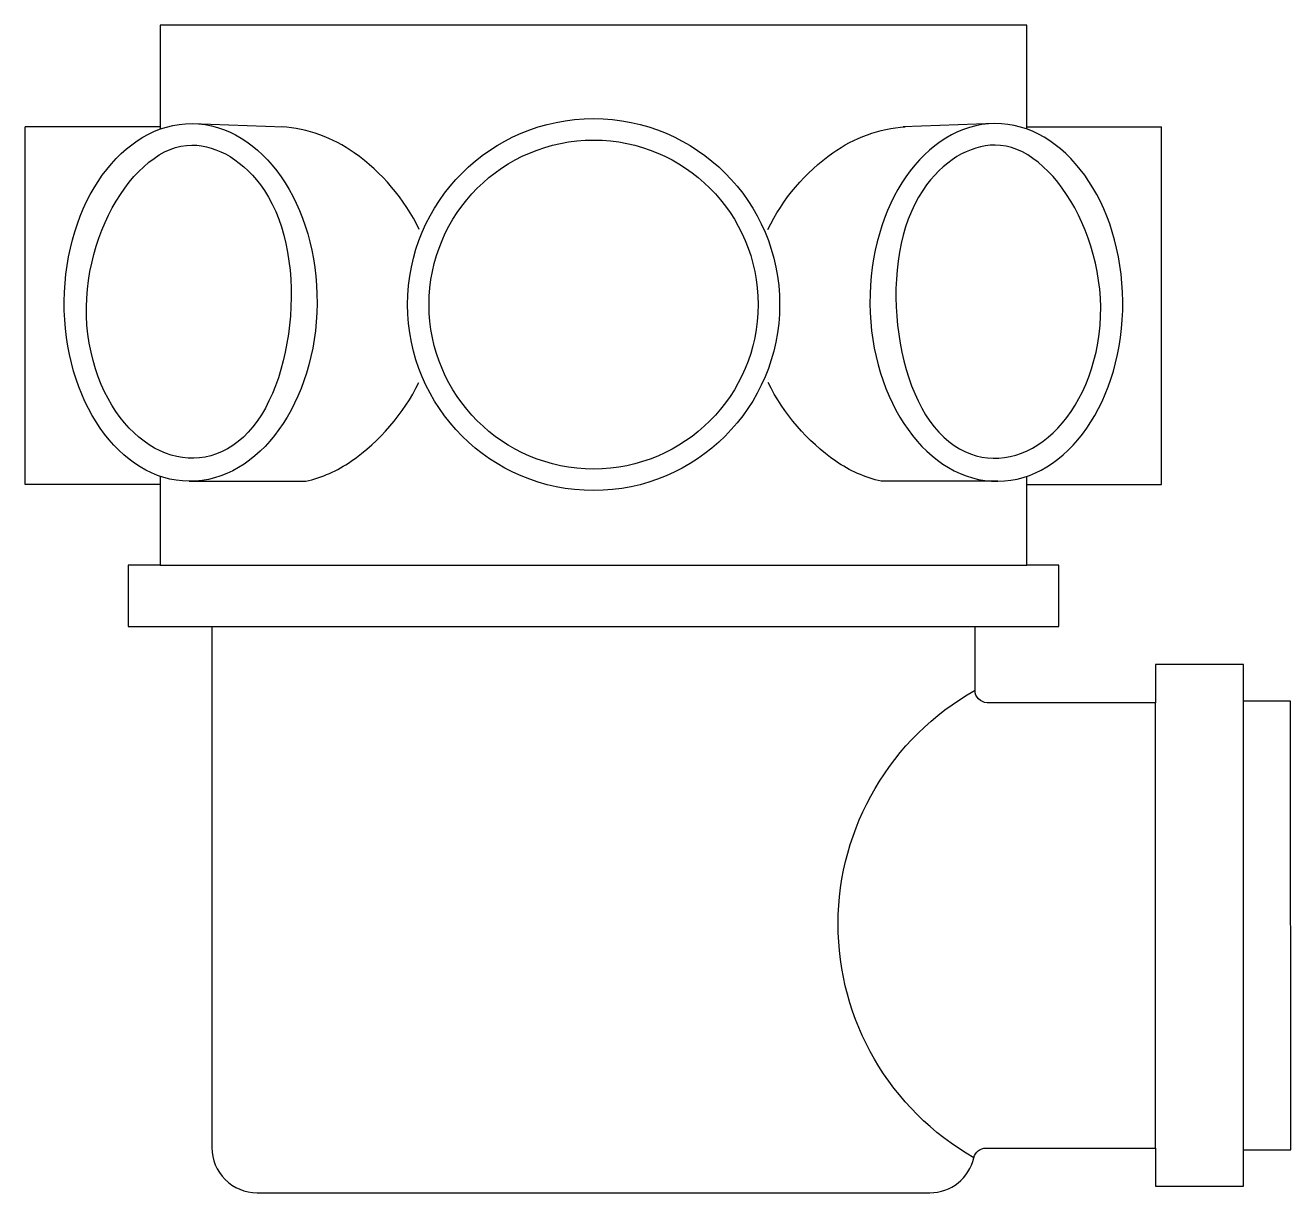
# Model space of a CAD drawing. Header units: millimetres. Extents: x -10150.491 to -10150.337, y -369.09 to -368.948.
import ezdxf

# ---------------------------------------------------------------- set-up
doc = ezdxf.new("R2010")
doc.units = ezdxf.units.MM
doc.layers.add('dim2', color=1, linetype='Continuous')
doc.layers.add('Tub_esgoto_caixas', color=2, linetype='Continuous')

msp = doc.modelspace()

# ---------------------------------------------------------------- linework, layer by layer
at = {"layer": 'dim2'}
for p, q in [((-10150.47086, -368.95991), (-10150.4597, -368.96031)), ((-10150.37303, -368.95991), (-10150.38419, -368.96031)), ((-10150.47122, -369.00351), (-10150.457, -369.00351)), ((-10150.37266, -369.00351), (-10150.38689, -369.00351)), ((-10150.47475, -369.01373), (-10150.36915, -369.01373))]:
    msp.add_line(p, q, dxfattribs=at)
for points in [[(-10150.44318, -368.97282, 0.127164), (-10150.45111, -368.96347, 0.135872), (-10150.45994, -368.9603, -26.841322)], [(-10150.4007, -368.97282, -0.127164), (-10150.39277, -368.96347, -0.135872), (-10150.38395, -368.9603, 26.841322)], [(-10150.457, -369.00351, 0.095763), (-10150.45149, -369.00107, 0.126631), (-10150.44322, -368.99146)], [(-10150.38689, -369.00351, -0.095763), (-10150.3924, -369.00107, -0.126631), (-10150.40067, -368.99146)]]:
    msp.add_lwpolyline(points, format="xyb", dxfattribs=at)
for radius in [0.02267, 0.02005]:
    msp.add_circle((-10150.42193, -368.98197), radius, dxfattribs=at)
msp.add_ellipse((-10150.47104, -368.98171), major_axis=(0.00018, 0.0218), ratio=0.706594, dxfattribs=at)
at = {"layer": 'dim2', "extrusion": (0, 0, -1)}
msp.add_ellipse((-10150.37285, -368.98171), major_axis=(-0.00018, 0.0218), ratio=0.706594, dxfattribs=at)
at = {"layer": 'dim2'}
for points in [[(-10150.47088, -368.96253), (-10150.478, -368.96247), (-10150.48547, -368.97496), (-10150.48131, -368.99839), (-10150.47203, -369.00402), (-10150.45844, -368.99333), (-10150.45642, -368.97638), (-10150.46452, -368.96442), (-10150.46777, -368.96256), (-10150.47088, -368.96253)], [(-10150.37301, -368.96253), (-10150.36589, -368.96247), (-10150.35841, -368.97496), (-10150.36257, -368.99839), (-10150.37186, -369.00402), (-10150.38544, -368.99333), (-10150.38746, -368.97638), (-10150.37937, -368.96442), (-10150.37612, -368.96256), (-10150.37301, -368.96253)]]:
    msp.add_open_spline(points, degree=3, knots=[0, 0, 0, 0, 1.828354, 1.828354, 3.656708, 3.656708, 5.485062, 5.485062, 6.283185, 6.283185, 6.283185, 6.283185], dxfattribs=at)
at = {"layer": 'Tub_esgoto_caixas'}
for p, q in [((-10150.49119, -369.00391), (-10150.49119, -368.96031)), ((-10150.47475, -368.96031), (-10150.49119, -368.96031)), ((-10150.36915, -368.96031), (-10150.35271, -368.96031)), ((-10150.35271, -369.00391), (-10150.35271, -368.96031)), ((-10150.49119, -368.96111), (-10150.49119, -368.96111)), ((-10150.35271, -368.96111), (-10150.35271, -368.96111)), ((-10150.47475, -369.00391), (-10150.49119, -369.00391)), ((-10150.47475, -369.00289), (-10150.47475, -369.01373)), ((-10150.36915, -369.01373), (-10150.36915, -369.0029)), ((-10150.36915, -369.00391), (-10150.35271, -369.00391)), ((-10150.47475, -369.01373), (-10150.47865, -369.01373)), ((-10150.47865, -369.01373), (-10150.47865, -369.02121)), ((-10150.36525, -369.01373), (-10150.36915, -369.01373)), ((-10150.36525, -369.02121), (-10150.36525, -369.01373)), ((-10150.47865, -369.02121), (-10150.36525, -369.02121)), ((-10150.35346, -369.0848), (-10150.35346, -369.0305))]:
    msp.add_line(p, q, dxfattribs=at)
at = {"layer": 'Tub_esgoto_caixas', "linetype": 'Continuous'}
for p, q in [((-10150.33699, -369.0303), (-10150.34273, -369.0303)), ((-10150.33698, -369.085), (-10150.33699, -369.0303)), ((-10150.34273, -369.085), (-10150.33698, -369.085))]:
    msp.add_line(p, q, dxfattribs=at)
at = {"layer": 'Tub_esgoto_caixas'}
msp.add_lwpolyline([(-10150.36915, -368.96057), (-10150.36915, -368.94793), (-10150.47475, -368.94793), (-10150.47475, -368.96058)], dxfattribs=at)
for points in [[(-10150.46845, -369.02123), (-10150.46845, -369.08473, 0.414214), (-10150.46295, -369.09023), (-10150.38095, -369.09023, 0.349312), (-10150.37559, -369.08596, -0.583238), (-10150.37545, -369.02899), (-10150.37545, -369.02121)], [(-10150.37559, -369.08596, -0.354763), (-10150.3741, -369.0848), (-10150.35346, -369.0848), (-10150.35346, -369.08945), (-10150.34273, -369.08945), (-10150.34273, -369.02585), (-10150.35346, -369.02585), (-10150.35346, -369.0305), (-10150.37398, -369.0305, -0.40406), (-10150.37545, -369.02899, -1.00446)]]:
    msp.add_lwpolyline(points, format="xyb", dxfattribs=at)
for centre, radius, start, end in [((-10150.49119, -368.96111), 0, 181.15, 181.15), ((-10150.49119, -368.96111), 0, 181.15, 181.15), ((-10150.49119, -368.96111), 0, 181.15, 181.15), ((-10150.49119, -368.96111), 0, 181.15, 181.15), ((-10150.49119, -368.96111), 0, 181.15, 181.15), ((-10150.49118, -368.96111), 0.00000267, 181.0429, 181.2571), ((-10150.49119, -368.96111), 0, 181.15, 181.15), ((-10150.49119, -368.96111), 0, 181.15, 181.15), ((-10150.49119, -368.96111), 0, 181.15, 181.15), ((-10150.49119, -368.96111), 0, 181.15, 181.15), ((-10150.49118, -368.96111), 0.00000262, 181.0407, 181.2593), ((-10150.49119, -368.96111), 0, 181.15, 181.15), ((-10150.49119, -368.96111), 0, 181.15, 181.15), ((-10150.49119, -368.96111), 0, 181.15, 181.15), ((-10150.49119, -368.96111), 0, 181.15, 181.15), ((-10150.49119, -368.96111), 0, 181.15, 181.15), ((-10150.49119, -368.96111), 0, 181.15, 181.15), ((-10150.49119, -368.96111), 0, 181.15, 181.15), ((-10150.49119, -368.96111), 0, 181.15, 181.15), ((-10150.49119, -368.96111), 0, 181.15, 181.15), ((-10150.49119, -368.96111), 0, 181.15, 181.15), ((-10150.49119, -368.96111), 0, 181.15, 181.15), ((-10150.49119, -368.96111), 0, 181.15, 181.15), ((-10150.35271, -368.96111), 0, 358.85, 358.85), ((-10150.35271, -368.96111), 0, 358.85, 358.85), ((-10150.35271, -368.96111), 0, 358.85, 358.85), ((-10150.35271, -368.96111), 0, 358.85, 358.85), ((-10150.35271, -368.96111), 0, 358.85, 358.85), ((-10150.35271, -368.96111), 0.00000267, 358.7429, 358.9571), ((-10150.35271, -368.96111), 0, 358.85, 358.85), ((-10150.35271, -368.96111), 0, 358.85, 358.85), ((-10150.35271, -368.96111), 0, 358.85, 358.85), ((-10150.35271, -368.96111), 0, 358.85, 358.85), ((-10150.35271, -368.96111), 0.00000262, 358.7407, 358.9593), ((-10150.35271, -368.96111), 0, 358.85, 358.85), ((-10150.35271, -368.96111), 0, 358.85, 358.85), ((-10150.35271, -368.96111), 0, 358.85, 358.85), ((-10150.35271, -368.96111), 0, 358.85, 358.85), ((-10150.35271, -368.96111), 0, 358.85, 358.85), ((-10150.35271, -368.96111), 0, 358.85, 358.85), ((-10150.35271, -368.96111), 0, 358.85, 358.85), ((-10150.35271, -368.96111), 0, 358.85, 358.85), ((-10150.35271, -368.96111), 0, 358.85, 358.85), ((-10150.35271, -368.96111), 0, 358.85, 358.85), ((-10150.35271, -368.96111), 0, 358.85, 358.85), ((-10150.35271, -368.96111), 0, 358.85, 358.85)]:
    msp.add_arc(centre, radius, start, end, dxfattribs=at)

doc.saveas('drawing.dxf')
